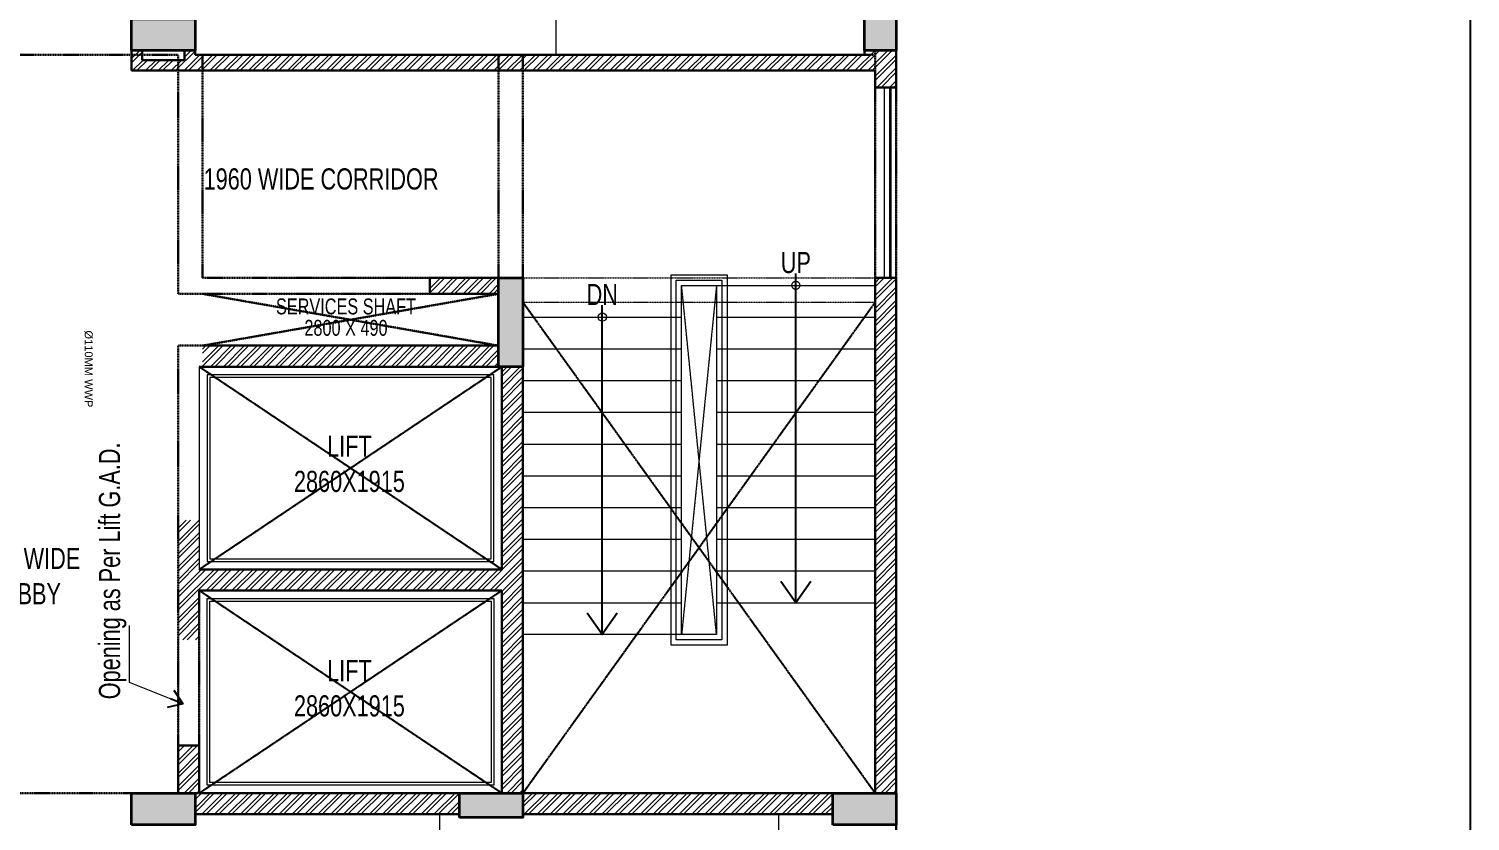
# Model space of a CAD drawing. Header units: millimetres. Extents: x 554 to 29966, y 4404 to 52986.
# Drawn here: x 16338 to 29966, y 24126 to 31616 of the extents above; entities that cross this region are included whole.
import ezdxf

# ---------------------------------------------------------------- set-up
doc = ezdxf.new("R2010")
doc.units = ezdxf.units.MM
for name, pattern in [('DASHED2', [0.375, 0.25, -0.125]), ('HIDDEN', [9.525, 6.35, -3.175]), ('HIDDEN2', [4.7625, 3.175, -1.5875])]:
    doc.linetypes.add(name, pattern=pattern)
for name, color, linetype, lineweight in [('A-DOORS', 4, 'Continuous', 0), ('A-STEPS', 4, 'Continuous', 5), ('A-TEXT-ROOM-50', 7, 'Continuous', 9), ('A-VOID-ABOV', 8, 'HIDDEN2', 5), ('COLUMN', 6, 'Continuous', 35), ('Column Hatch', 253, 'Continuous', 5), ('ELE', 8, 'Continuous', 9), ('FUR', 7, 'Continuous', 15), ('I-Furniture Layout', 223, 'Continuous', 5), ('PP-BEAM', 6, 'DASHED2', 30), ('PP-WALL', 7, 'Continuous', 30), ('TEXT', 7, 'Continuous', 5), ('WALL HATCH', 8, 'Continuous', 0)]:
    doc.layers.add(name, color=color, linetype=linetype, lineweight=lineweight)
doc.layers.add('PP-OUTER', color=7, linetype='Continuous')
doc.layers.add('SH- WWP', color=92, linetype='Continuous')
doc.styles.add('ARIAL', font='Arial.ttf')
doc.styles.add('ROMANS-TITLE', font='ROMANS.shx', dxfattribs={"width": 0.8})
doc.styles.get("Standard").update_dxf_attribs({"font": 'arial.ttf'})
doc.dimstyles.new('A-50-DIM-EXT', dxfattribs={"dimtxt": 0.1, "dimasz": 0.0002, "dimexe": 2540, "dimexo": 2540, "dimgap": 0.05, "dimtad": 1, "dimdec": 3, "dimrnd": 0.005, "dimdsep": 46, "dimtxsty": 'ROMANS-TITLE', "dimblk1": 'WSA-DOT-1', "dimblk2": 'WSA-DOT-1', "dimsah": 1, "dimcen": 0.635, "dimse1": 1, "dimse2": 1, "dimclrd": 5, "dimclre": 5, "dimclrt": 7, "dimazin": 2, "dimtfac": 1, "dimtdec": 3, "dimtix": 1, "dimtmove": 2, "dimatfit": 3, "dimldrblk": 'WSA-DOT-1', "dimfxl": 25.4, "dimtolj": 1, "dimtzin": 0, "dimarcsym": 0})
doc.dimstyles.new('beam dim1', dxfattribs={"dimtxt": 150, "dimasz": 50, "dimexe": 0, "dimexo": 0, "dimgap": 25, "dimtad": 0, "dimdec": 0, "dimzin": 0, "dimdsep": 46, "dimtxsty": 'Standard', "dimblk": 'DOT', "dimcen": 450, "dimdle": 15, "dimclrd": 256, "dimclre": 256, "dimclrt": 256, "dimadec": 0, "dimazin": 0, "dimtfac": 1, "dimtdec": 0, "dimtofl": 0, "dimtmove": 1, "dimatfit": 3, "dimldrblk": 'OPEN90', "dimfxl": 1, "dimtolj": 1, "dimtzin": 0, "dimlwd": -1, "dimlwe": -1, "dimarcsym": 0})
pattern_1 = [(45, (-2728487.74, 3305291.59), (-60.9879599, 60.9879599), []), (45, (-2728447.08, 3305291.59), (-60.9879599, 60.9879599), [])]

# ---------------------------------------------------------------- blocks, each defined once
blk = doc.blocks.new('WSA-DOT-1')
at = {"color": 5}
for p, q in [((0, -200), (0, 200)), ((-200, 0), (200, 0))]:
    blk.add_line(p, q, dxfattribs=at)
at = {"color": 1, "const_width": 60}
blk.add_lwpolyline([(-30, 0, 1), (30, 0, 1)], format="xyb", close=True, dxfattribs=at)
blk = doc.blocks.new('_Dot')
at = {"color": 0, "linetype": 'ByBlock', "lineweight": -2}
blk.add_line((-0.5, 0), (-1, 0), dxfattribs=at)
at = {"color": 0, "linetype": 'ByBlock', "const_width": 0.5}
blk.add_lwpolyline([(-0.25, 0, 1), (0.25, 0, 1)], format="xyb", close=True, dxfattribs=at)

msp = doc.modelspace()

# ---------------------------------------------------------------- hatches: boundary and pattern name
at = {"layer": 'Column Hatch'}
for points in [[(24240.4, 31410.6), (24540.4, 31410.6), (24540.4, 32010.6), (24240.4, 32010.6)], [(17910.4, 31410.6), (17910.4, 31710.6), (17310.4, 31710.6), (17310.4, 31410.6)], [(20780.4, 28420.6), (20780.4, 29260.6), (21010.4, 29260.6), (21010.4, 28420.6)], [(17910.4, 24090.6), (17910.4, 24390.6), (17310.4, 24390.6), (17310.4, 24090.6)], [(20410.4, 24160.6), (21010.4, 24160.6), (21010.4, 24390.6), (20410.4, 24390.6)], [(24540.4, 24090.6), (24540.4, 24390.6), (23940.4, 24390.6), (23940.4, 24090.6)]]:
    msp.add_hatch(color=256, dxfattribs=at).paths.add_polyline_path(points)
at = {"layer": 'WALL HATCH'}
h = msp.add_hatch(dxfattribs=at)
h.set_pattern_fill('ANSI32', color=256, scale=230, style=0)
h.set_pattern_definition(pattern_1)
h.paths.add_polyline_path([(24240.4, 31410.6), (24240.4, 31370.6), (17910.4, 31370.6), (17910.4, 31410.6), (17810.4, 31410.6), (17810.4, 31320.6), (17410.4, 31320.6), (17410.4, 31410.6), (17310.4, 31410.6), (17310.4, 31220.6), (24340.4, 31220.6), (24340.4, 31060.6), (24540.4, 31060.6), (24540.4, 31410.6)])
h = msp.add_hatch(dxfattribs=at)
h.set_pattern_fill('ANSI32', color=256, scale=230, style=0)
h.set_pattern_definition([(45, (-2688487.74, 3305291.59), (-60.9879599, 60.9879599), []), (45, (-2688447.08, 3305291.59), (-60.9879599, 60.9879599), [])])
h.paths.add_polyline_path([(20780.4, 29110.6), (20780.4, 29260.6), (20130.4, 29260.6), (20130.4, 29110.6)])
h = msp.add_hatch(dxfattribs=at)
h.set_pattern_fill('ANSI32', color=256, scale=230, style=0)
h.set_pattern_definition(pattern_1)
h.paths.add_polyline_path([(24540.4, 29260.6), (24340.4, 29260.6), (24340.4, 24390.6), (24540.4, 24390.6)])
h = msp.add_hatch(dxfattribs=at)
h.set_pattern_fill('ANSI32', color=256, scale=230, style=0)
h.set_pattern_definition(pattern_1)
h.paths.add_polyline_path([(20780.4, 28420.6), (20780.4, 28620.6), (17980.4, 28620.6), (17980.4, 28420.6)])
h = msp.add_hatch(dxfattribs=at)
h.set_pattern_fill('ANSI32', color=256, scale=230, style=0)
h.set_pattern_definition(pattern_1)
h.paths.add_polyline_path([(21010.4, 28420.6), (20810.4, 28420.6), (20810.4, 26505.6), (17950.4, 26505.6), (17950.4, 26970.6), (17750.4, 26970.6), (17750.4, 25840.6), (17950.4, 25840.6), (17950.4, 26305.6), (20810.4, 26305.6), (20810.4, 24390.6), (21010.4, 24390.6)])
h = msp.add_hatch(dxfattribs=at)
h.set_pattern_fill('ANSI32', color=256, scale=230, style=0)
h.set_pattern_definition(pattern_1)
h.paths.add_polyline_path([(17950.4, 24390.6), (17950.4, 24840.6), (17750.4, 24840.6), (17750.4, 24390.6), (17910.4, 24390.6), (17910.4, 24190.6), (20410.4, 24190.6), (20410.4, 24390.6)])
h = msp.add_hatch(dxfattribs=at)
h.set_pattern_fill('ANSI32', color=256, scale=230, style=0)
h.set_pattern_definition(pattern_1)
h.paths.add_polyline_path([(23425.4, 24190.6), (23940.4, 24190.6), (23940.4, 24390.6), (21010.4, 24390.6), (21010.4, 24190.6)])

# ---------------------------------------------------------------- linework, layer by layer
at = {"layer": 'A-DOORS', "color": 163, "ltscale": 0.6}
for p, q in [((24340.4, 29260.6), (24340.4, 31060.6)), ((24425.4, 31060.6), (24425.4, 29260.6)), ((24475.4, 31060.6), (24475.4, 29260.6)), ((24490.4, 29260.6), (24490.4, 31060.6)), ((24540.4, 29260.6), (24540.4, 31060.6))]:
    msp.add_line(p, q, dxfattribs=at)
at = {"layer": 'A-STEPS', "color": 7, "ltscale": 0.6}
for p, q in [((22840.4, 29190.6), (24340.4, 29190.6)), ((21010.4, 28890.6), (22510.4, 28890.6)), ((22840.4, 28890.6), (24340.4, 28890.6)), ((21010.4, 28590.6), (22510.4, 28590.6)), ((22840.4, 28590.6), (24340.4, 28590.6)), ((21010.4, 28290.6), (22510.4, 28290.6)), ((22840.4, 28290.6), (24340.4, 28290.6)), ((21010.4, 27990.6), (22510.4, 27990.6)), ((22840.4, 27990.6), (24340.4, 27990.6)), ((21010.4, 27690.6), (22510.4, 27690.6)), ((22840.4, 27690.6), (24340.4, 27690.6)), ((21010.4, 27390.6), (22510.4, 27390.6)), ((22840.4, 27390.6), (24340.4, 27390.6)), ((21010.4, 27090.6), (22510.4, 27090.6)), ((22840.4, 27090.6), (24340.4, 27090.6)), ((21010.4, 26790.6), (22510.4, 26790.6)), ((22840.4, 26790.6), (24340.4, 26790.6)), ((21010.4, 26490.6), (22510.4, 26490.6)), ((22840.4, 26490.6), (24340.4, 26490.6)), ((21010.4, 26190.6), (22510.4, 26190.6)), ((22840.4, 26190.6), (24340.4, 26190.6)), ((22510.4, 25890.6), (21010.4, 25890.6))]:
    msp.add_line(p, q, dxfattribs=at)
for points in [[(22410.4, 29290.6), (22940.4, 29290.6), (22940.4, 25790.6), (22410.4, 25790.6)], [(22460.4, 29240.6), (22890.4, 29240.6), (22890.4, 25840.6), (22460.4, 25840.6)], [(22510.4, 29190.6), (22840.4, 29190.6), (22840.4, 25890.6), (22510.4, 25890.6)]]:
    msp.add_lwpolyline(points, close=True, dxfattribs=at)
for centre in [(23590.4, 29190.6), (21760.4, 28890.6)]:
    msp.add_circle(centre, 39.2, dxfattribs=at)
at = {"layer": 'A-VOID-ABOV', "linetype": 'HIDDEN', "lineweight": 15, "ltscale": 0.5}
for p, q in [((22840.4, 29190.6), (22510.4, 25890.6)), ((22840.4, 25890.6), (22510.4, 29190.6))]:
    msp.add_line(p, q, dxfattribs=at)
at = {"layer": 'A-VOID-ABOV', "linetype": 'HIDDEN', "ltscale": 0.5}
for p, q in [((20780.4, 29110.6), (17980.4, 28620.6)), ((17980.4, 29110.6), (20780.4, 28620.6)), ((20810.4, 26505.6), (17950.4, 28420.6)), ((17950.4, 26505.6), (20810.4, 28420.6)), ((20810.4, 26305.6), (17950.4, 24390.6)), ((17950.4, 26305.6), (20810.4, 24390.6))]:
    msp.add_line(p, q, dxfattribs=at)
at = {"layer": 'COLUMN'}
for points in [[(24240.4, 32010.6), (24540.4, 32010.6), (24540.4, 31410.6), (24240.4, 31410.6)], [(17310.4, 31410.6), (17310.4, 31710.6), (17910.4, 31710.6), (17910.4, 31410.6)], [(20780.4, 29260.6), (21010.4, 29260.6), (21010.4, 28420.6), (20780.4, 28420.6)], [(17310.4, 24090.6), (17310.4, 24390.6), (17910.4, 24390.6), (17910.4, 24090.6)], [(20410.4, 24160.6), (20410.4, 24390.6), (21010.4, 24390.6), (21010.4, 24160.6)], [(23940.4, 24090.6), (23940.4, 24390.6), (24540.4, 24390.6), (24540.4, 24090.6)]]:
    msp.add_lwpolyline(points, close=True, dxfattribs=at)
at = {"layer": 'ELE', "ltscale": 0.6}
for p, q in [((18630.4, 29260.6), (20130.4, 29260.6)), ((20130.4, 29110.6), (18630.4, 29110.6))]:
    msp.add_line(p, q, dxfattribs=at)
at = {"layer": 'FUR'}
msp.add_lwpolyline([(21010.4, 24190.6), (23425.4, 24190.6), (23425.4, 23860.6), (20225.4, 23860.6), (20225.4, 24190.6), (20410.4, 24190.6)], dxfattribs=at)
at = {"layer": 'I-Furniture Layout', "ltscale": 0.6}
msp.add_line((17750.4, 25840.6), (17750.4, 24840.6), dxfattribs=at)
msp.add_lwpolyline([(24140.4, 31370.6), (21325.4, 31370.6), (21325.4, 32995.6), (24340.4, 32995.6), (24340.4, 32080.6)], dxfattribs=at)
for points in [[(17950.4, 26505.6), (20810.4, 26505.6), (20810.4, 28420.6), (17950.4, 28420.6)], [(18025.4, 26580.6), (20735.4, 26580.6), (20735.4, 28345.6), (18025.4, 28345.6)], [(18050.4, 26605.6), (20710.4, 26605.6), (20710.4, 28320.6), (18050.4, 28320.6)], [(17950.4, 26305.6), (20810.4, 26305.6), (20810.4, 24390.6), (17950.4, 24390.6)], [(18025.4, 26230.6), (20735.4, 26230.6), (20735.4, 24465.6), (18025.4, 24465.6)], [(18050.4, 26205.6), (20710.4, 26205.6), (20710.4, 24490.6), (18050.4, 24490.6)]]:
    msp.add_lwpolyline(points, close=True, dxfattribs=at)
at = {"layer": 'PP-BEAM', "lineweight": 30, "ltscale": 3}
for p, q in [((15210.4, 31370.6), (17750.4, 31370.6)), ((17750.4, 29110.6), (17750.4, 31370.6)), ((17981.4, 31370.6), (20780.4, 31370.6)), ((17981.4, 29260.6), (17981.4, 31370.6)), ((20780.4, 29260.6), (20780.4, 31370.6)), ((21010.4, 31370.6), (24340.4, 31370.6)), ((21010.4, 29260.6), (21010.4, 31370.6)), ((24340.4, 24390.6), (24340.4, 31410.6)), ((24540.4, 24390.6), (24540.4, 31410.6)), ((20780.4, 29260.6), (17980.4, 29260.6)), ((20780.4, 29110.6), (17750.4, 29110.6)), ((20780.4, 29110.6), (17980.4, 28620.6)), ((17980.4, 29110.6), (20780.4, 28620.6)), ((24340.4, 29030.6), (21010.4, 24390.6)), ((24340.4, 24390.6), (21010.4, 29030.6)), ((17750.4, 24390.6), (17750.4, 28620.6)), ((20780.4, 28620.6), (17750.4, 28620.6)), ((20810.4, 28420.6), (17950.4, 28420.6)), ((20810.4, 28420.6), (17950.4, 26505.6)), ((20810.4, 26505.6), (17950.4, 28420.6)), ((20810.4, 26505.6), (20810.4, 28420.6)), ((21010.4, 24390.6), (21010.4, 28420.6)), ((20810.4, 26505.6), (17950.4, 26505.6)), ((17950.4, 24390.6), (17950.4, 26305.6)), ((20810.4, 26305.6), (17950.4, 26305.6)), ((20810.4, 26305.6), (17950.4, 24390.6)), ((20810.4, 24390.6), (17950.4, 26305.6)), ((20810.4, 24390.6), (20810.4, 26305.6)), ((8580.4, 24390.6), (17310.4, 24390.6)), ((23940.4, 24390.6), (17910.4, 24390.6))]:
    msp.add_line(p, q, dxfattribs=at)
at = {"layer": 'PP-BEAM', "color": 1, "lineweight": 5, "ltscale": 3}
for p, q in [((21010.4, 29260.6), (24340.4, 29260.6)), ((21010.4, 29030.6), (24340.4, 29030.6))]:
    msp.add_line(p, q, dxfattribs=at)
at = {"layer": 'PP-OUTER'}
msp.add_lwpolyline([(554.4, 52986.3), (29966.3, 52986.3), (29966.3, 4404.1), (554.4, 4404.1)], close=True, dxfattribs=at)
at = {"layer": 'PP-WALL', "ltscale": 0.6}
for p, q in [((24540.4, 31060.6), (24540.4, 32945.6)), ((17310.4, 31410.6), (17310.4, 31220.6)), ((17410.4, 31410.6), (17410.4, 31320.6)), ((17810.4, 31410.6), (17810.4, 31320.6)), ((17910.4, 31410.6), (17910.4, 31370.6)), ((17910.4, 31370.6), (24240.4, 31370.6)), ((24240.4, 31410.6), (24240.4, 31370.6)), ((17310.4, 31220.6), (24340.4, 31220.6)), ((17410.4, 31320.6), (17810.4, 31320.6)), ((24340.4, 31060.6), (24340.4, 31220.6)), ((24340.4, 31060.6), (24540.4, 31060.6)), ((20130.4, 29260.6), (20780.4, 29260.6)), ((20130.4, 29110.6), (20130.4, 29260.6)), ((24340.4, 29260.6), (24340.4, 24390.6)), ((24340.4, 29260.6), (24540.4, 29260.6)), ((24540.4, 29260.6), (24540.4, 23790.6)), ((20130.4, 29110.6), (20780.4, 29110.6)), ((17980.4, 28620.6), (20780.4, 28620.6)), ((17980.4, 28420.6), (20780.4, 28420.6)), ((20810.4, 28420.6), (20810.4, 26505.6)), ((21010.4, 28420.6), (21010.4, 24390.6)), ((17950.4, 26505.6), (20810.4, 26505.6)), ((17950.4, 26305.6), (20810.4, 26305.6)), ((20810.4, 26305.6), (20810.4, 24390.6)), ((17750.4, 24840.6), (17750.4, 24390.6)), ((17950.4, 24840.6), (17750.4, 24840.6)), ((17950.4, 24840.6), (17950.4, 24390.6)), ((17950.4, 24390.6), (20410.4, 24390.6)), ((21010.4, 24390.6), (23940.4, 24390.6)), ((17910.4, 24190.6), (20410.4, 24190.6)), ((21010.4, 24190.6), (23940.4, 24190.6))]:
    msp.add_line(p, q, dxfattribs=at)

# ---------------------------------------------------------------- texts
at = {"layer": 'A-TEXT-ROOM-50', "style": 'ARIAL'}
for s, insert, char_height, width, attachment_point in [('{\\fSwis721 LtCn BT|b0|i0|c0|p34;1960 WIDE CORRIDOR}', (19101.4, 30296.7), 200, 4344.136, 2), ('{\\fSwis721 LtCn BT|b0|i0|c0|p34;UP}', (23590.4, 29303.9), 200, 1108.685, 8), ('{\\fSwis721 LtCn BT|b0|i0|c0|p34;DN}', (21760.4, 29003.9), 200, 1108.685, 8), ('{\\fSwis721 LtCn BT|b0|i0|c0|p34;SERVICES SHAFT}', (19337.1, 28914.4), 150, 2287.01, 8), ('{\\fSwis721 LtCn BT|b0|i0|c0|p34;2800 X 490}', (19337.1, 28712.2), 150, 2287.01, 8), ('{\\fSwis721 LtCn BT|b0|i0|c0|p34;LIFT\\P2860X1915}', (19369.3, 27771), 200, 1108.685, 2), ('{\\fSwis721 LtCn BT|b0|i0|c0|p34;2540 WIDE\\PLOBBY}', (16300.2, 26708.9), 200, 4344.136, 2), ('{\\fSwis721 LtCn BT|b0|i0|c0|p34;LIFT\\P2860X1915}', (19369.3, 25648.9), 200, 1108.685, 2)]:
    msp.add_mtext(s, dxfattribs=dict(at, insert=insert, char_height=char_height, width=width, attachment_point=attachment_point))
at = {"layer": 'A-TEXT-ROOM-50', "insert": (17001.2, 26491.5), "char_height": 200, "width": 2622.248, "attachment_point": 2, "rotation": 90, "style": 'ARIAL'}
msp.add_mtext('{\\fSwis721 LtCn BT|b0|i0|c0|p34;Opening as Per Lift G.A.D.}', dxfattribs=at)
at = {"layer": 'SH- WWP', "lineweight": 30, "insert": (16941.9, 28788), "char_height": 75, "width": 774.871, "attachment_point": 1, "rotation": 270}
msp.add_mtext('\\pxqc;\\A1;\\fArial|b0|i0|c0|p34;\\C3;Ø110MM WWP', dxfattribs=at)

# ---------------------------------------------------------------- leaders
at = {"layer": 'A-STEPS', "color": 7, "ltscale": 0.6}
for points in [[(23590.4, 26190.6), (23590.4, 29303.9)], [(21760.4, 25890.6), (21760.4, 29003.9)]]:
    msp.add_leader(points, dimstyle='A-50-DIM-EXT', override={"dimasz": 200, "dimgap": 0.1, "dimtad": 0, "dimldrblk": 'Open90', "dimfxl": 1, "dimfxlon": 1}, dxfattribs=at)
at = {"layer": 'TEXT'}
msp.add_leader([(17793.7, 25236.3), (17289, 25437.7), (17289, 25974.6)], dimstyle='beam dim1', override={"dimasz": 125}, dxfattribs=at)

doc.saveas('drawing.dxf')
